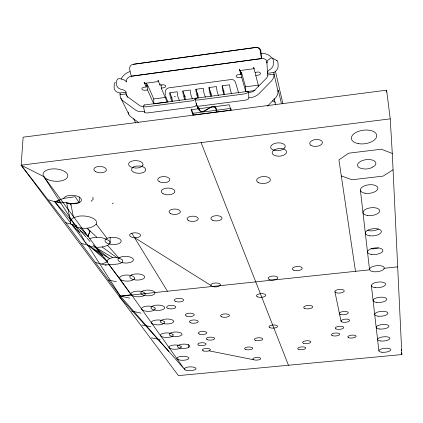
<?xml version="1.0" encoding="UTF-8"?>
<svg xmlns="http://www.w3.org/2000/svg" width="423" height="423" viewBox="0 0 423 423"><rect width="100%" height="100%" fill="white"/><g stroke="black" fill="none" stroke-linecap="round" stroke-linejoin="round"><path stroke-width="0.63" d="M161.258 84.975L161.269 88.084L167.185 102.08L153.766 103.847L153.771 98.956L147.569 84.949L146.347 85.113M267.479 106.125L275.146 98.279A11.342 9.301 -15.9 0 0 277.9 93.06L278.054 90.897A6.245 0.476 83.1 0 1 278.598 91.442L281.078 102.149A6.123 0.46 83.1 0 1 281.295 103.207M153.766 103.847L147.542 89.919L147.569 84.949M147.542 89.919L145.1 90.247A2.538 1.502 2.3 0 1 141.991 89.105A2.538 1.502 2.3 0 1 143.778 87.312L146.231 86.985L146.252 83.246M196.293 98.358A6.25 1.005 82.2 0 0 195.77 98.448L195.32 99.548L195.569 99.754A4.267 1.153 -10.1 0 0 198.942 99.907L243.246 94.086A4.293 1.169 -9.4 0 0 247.793 92.304L247.968 91.58A6.292 0.672 82.7 0 1 248.676 92.515L250.702 92.251A5.319 4.341 -16.9 0 0 254.345 90.474L266.622 78.006A5.298 4.304 -16 0 0 267.748 74.971L267.643 73.306A5.399 3.289 -4.3 0 1 269.15 70.118L270.81 68.917A4.336 2.379 -64.1 0 0 273.448 63.365L273.221 59.907A4.33 2.369 -64 0 0 270.149 58.554L268.499 59.77A5.372 3.321 -4.4 0 0 267.008 62.985A5.351 4.315 -15.9 0 0 261.514 58.57L131.357 76.24A5.25 4.167 -23.7 0 0 126.281 81.988A5.314 3.157 3.5 0 0 122.855 79.498L120.613 78.831A4.267 3.104 38.6 0 0 116.685 81.094L116.611 84.521A4.272 3.12 38.6 0 0 120.412 89.1L122.67 89.755A5.346 3.12 3.3 0 1 126.117 92.219L126.086 93.874A5.203 4.156 -24.1 0 0 127.291 96.544L139.622 105.57A5.24 4.219 -23.7 0 0 143.217 106.374M144.661 111.439L143.18 111.63A11.527 9.285 -23.7 0 1 135.265 109.848L123.172 100.954A11.442 9.147 -24.1 0 1 120.053 94.683L120.084 93.028L117.927 92.404A4.251 3.114 38.5 0 1 114.141 87.852L114.221 84.436A4.246 3.098 38.5 0 1 115.405 82.358M81.221 243.442L87.35 245.012L88.872 246.017C95.032 247.741 101.689 247.846 107.68 245.372L110.065 243.199L110.197 237.314M48.825 199.894L54.757 201.729L66.617 202.564L67.675 203.722L75.368 203.759L79.196 202.707L79.424 196.896M168.782 351.444L119.17 296.333L131.653 295.011L184.513 369.311L120.407 296.126L65.766 222.667L21.15 165.171L23.133 137.184L386.601 90.178L390.228 118.863L392.285 153.449L401.85 354.569L178.416 375.613L21.15 165.171L390.228 118.863M248.676 92.515L248.777 98.511A4.278 1.19 -9.3 0 1 244.251 100.314L200.074 106.078A4.256 1.174 -10.1 0 1 196.706 105.914L195.32 99.548M86.065 242.479L85.811 243.23L87.26 244.367L87.35 245.012L88.095 245.171M88.09 236.489L89.951 230.974M88.005 236.547L89.888 231.016M91.019 201.295L93.118 199.397L92.886 197.16M112.37 203.823L113.311 203.008M76.727 225.48L71.164 224.179L70.646 223.577L70.34 220.346L73.549 217.591L79.445 216.084A13.309 6.202 2.8 0 1 92.452 217.998A13.309 6.202 2.8 0 1 96.233 224.127L107.061 238.355A8.159 3.627 1.5 0 1 117.472 237.996A8.159 3.627 1.5 0 1 120.544 242.516A8.159 3.627 1.5 0 1 111.196 244.441L107.484 243.489L105.242 241.861L105.078 239.978L107.061 238.355M96.233 224.127C90.485 229.906 81.422 228.711 74.326 226.411L71.725 224.259L85.811 243.23L80.592 233.924M267.643 73.306L273.924 72.465L275.521 71.318A4.315 2.39 -64 0 0 278.149 65.792L277.916 62.345A4.309 2.379 -63.9 0 0 276.288 60.404M70.34 220.346L66.617 202.564L70.773 203.712L79.196 202.707A8.978 4.288 3.3 0 0 76.383 195.881A8.978 4.288 3.3 0 0 63.646 198.387L60.753 199.471L56.217 201.935L60.891 203.151L79.973 232.962M393.078 169.797L383.18 176.095L352.089 179.764L341.308 175.942M89.782 238.635C96.211 236.055 104.317 237.255 109.917 241.327L110.065 243.199M101.663 264.111L107.654 261.721L107.505 259.997C111.545 256.518 118.509 256.793 122.612 260.066L122.702 261.784L120.772 263.259L117.351 264.095L105.227 264.972L95.381 262.477M70.588 222.926L54.757 201.729L60.753 199.471L103.159 256.777L107.654 261.721L89.401 246.064M131.833 233.258L131.141 233.496A5.483 2.475 0.9 0 0 133.721 237.652L136.544 237.673A5.483 2.475 0.9 0 0 140.351 234.67A5.483 2.475 0.9 0 0 133.594 232.872L131.833 233.258L167.445 291.225L369.776 269.811M63.646 198.387L75.178 196.69L79.196 202.707M131.331 76.182L261.514 58.57L260.901 51.077A4.288 4.161 88.8 0 0 256.222 47.387L134.366 64.122A4.225 4.019 68.3 0 0 133.356 64.407M145.02 83.342L158.858 81.48A6.25 1.216 81.4 0 1 158.382 81.084L157.985 80.322L160.021 85.134L162.49 84.806A2.538 1.512 1.4 0 1 165.567 85.948A2.538 1.512 1.4 0 1 163.722 87.757L161.269 88.084M239.973 70.572L254.175 68.658M240.206 72.513L241.454 72.344L245.562 86.821L245.805 91.738L254.979 90.533M240.65 70.546L240.824 74.305L238.302 74.644A2.554 1.549 -2.5 0 0 236.23 76.494A2.554 1.549 -2.5 0 0 239.185 77.679L241.692 77.34L245.805 91.738M120.084 93.028L126.117 92.219M255.598 72.333L255.772 75.463L258.289 75.125A2.559 1.56 -3.5 0 0 260.425 73.258A2.559 1.56 -3.5 0 0 257.501 72.069L254.974 72.412L253.668 67.437L253.911 68.23A6.329 0.613 82.6 0 0 253.985 68.404M120.053 94.683L126.086 93.874L127.772 97.348M267.748 74.971L274.03 74.136L278.054 91.458M172.071 101.541L170.813 98.506A4.156 0.772 81.8 0 1 169.813 92.764L177.216 91.78A4.161 0.74 81.8 0 0 178.205 97.533L179.426 100.574M184.999 99.839L183.804 96.793A4.167 0.719 81.9 0 1 182.831 91.035L190.26 90.046A4.172 0.687 82 0 0 191.222 95.815L192.38 98.871M197.975 98.131L196.843 95.069A4.172 0.661 82.1 0 1 195.897 89.301L203.352 88.307A4.177 0.629 82.2 0 0 204.288 94.091L205.377 97.158M210.992 96.418L209.93 93.346A4.177 0.608 82.2 0 1 209.004 87.556L216.491 86.562A4.182 0.576 82.3 0 0 217.401 92.357L218.427 95.439M224.058 94.699L223.058 91.611A4.188 0.55 82.4 0 1 222.165 85.811L229.673 84.812A4.193 0.518 82.5 0 0 230.556 90.622L231.518 93.721M153.771 98.956L165.879 97.353M245.562 86.821L258.633 85.092M174.197 96.804L175.423 96.64M144.259 104.994L195.627 98.236M196.045 98.184L248.137 91.326M248.946 97.808L250.976 97.544A11.701 9.549 -16.9 0 0 259.013 93.626L271.085 81.353A11.659 9.465 -16 0 0 274.03 74.136L273.924 72.465M215.64 108.203A2.935 1.692 -1.2 0 0 213.594 106.934A2.935 1.692 -1.2 0 0 210.649 107.426L204.832 110.979A3.352 1.93 -0.7 0 1 201.496 111.529A3.352 1.93 -0.7 0 1 199.127 110.096L198.001 107.088L198.043 108.843L191.043 109.753L193.084 115.024L216.407 112.005L215.603 107.04M197.34 105.803L198.456 108.79L229.303 104.777L231.011 110.117L216.819 111.952L216.761 110.207L216.053 108.151A3.358 1.935 -1.2 0 0 213.113 106.644M191.46 109.171L193.047 113.279L216.349 110.26M216.761 110.207L230.937 108.367M87.942 245.451L120.407 296.126L131.236 294.736L133.139 296.005A7.191 2.85 0.2 0 0 143.26 296.01L145.11 294.741L145.105 293.266L143.233 291.981L139.981 291.236A7.191 2.85 0.2 0 0 133.023 291.97A7.191 2.85 0.2 0 0 131.236 294.736L103.572 257.084M131.653 295.011L167.445 291.225M384.121 268.293L397.525 266.876M105.227 264.972L106.295 265.01M160.164 339.521L151.445 337.85M150.926 326.746L141.842 324.943M209.041 350.831L255.392 360.095A3.96 1.322 -2.8 0 0 260.758 358.651A3.96 1.322 -2.8 0 0 255.518 357.599A3.96 1.322 -2.8 0 0 253.737 359.762M120.407 296.126L129.708 298.12M141.086 313.136L131.527 311.074M116.383 281.76L108.399 279.978M88.671 245.303L89.824 245.562M65.766 222.667L71.164 224.179M392.285 153.449L381.345 149.213L348.668 153.189L338.923 159.894L355.468 271.249M21.15 165.171L43.828 176.597L60.753 199.471M272.227 58.083L276.917 60.521M112.867 257.644L95.297 247.265L93.108 244.859M102.414 255.783L90.744 247.101L109.409 258.501L97.406 248.978M134.498 237.599L210.929 285.467C213.435 287.592 217.612 287.291 220.224 285.483A4.827 1.962 -1.8 0 0 215.979 282.987A4.827 1.962 -1.8 0 0 210.929 285.467M54.757 201.729L80.349 230.704L88.127 236.309M102.154 247.027L116.933 257.665M138.337 122.358L131.141 117.023A11.135 8.994 -24.2 0 1 128.248 112.64L128.169 112.106M87.159 228.256L96.83 237.208M80.365 228.113L86.012 233.554M72.486 225.448L79.857 233.004M90.041 241.491L87.038 238.17M80.349 230.704L86.202 237.234M107.68 245.372L118.889 258.152M369.522 269.509L370.68 270.905A7.434 3.035 -6.1 0 0 383.439 269.557L384.306 267.944A7.434 3.035 -6.1 0 0 376.618 265.681A7.434 3.035 -6.1 0 0 369.522 269.509L360.385 190.117M95.297 247.265L99.5 252.478M109.012 264.698L119.91 278.879L131.236 294.736M70.001 203.532L71.143 205.15M87.529 228.341L89.819 231.577M60.891 203.151L43.828 176.597M120.825 98.189L128.841 114.305M133.684 118.842L134.8 121.1A6.007 1.364 81.6 0 1 135.471 122.94M146.231 86.985L144.095 82.194L144.513 82.95A6.239 1.301 81.2 0 0 145.332 83.151M167.957 102.144L165.53 96.021M169.813 92.764L172.066 98.231M172.737 101.171L172.24 99.976A2.067 0.381 81.8 0 1 171.749 97.126M201.078 142.593L288.465 365.25M185.628 99.505L185.147 98.273A2.067 0.354 82 0 1 184.666 95.418L185.142 96.65M239.677 70.144L239.413 69.356L240.824 74.305M182.831 91.035L184.967 96.529M196.7 105.264L198.043 108.843M198.863 108.24L199.54 110.043A2.935 1.687 -0.7 0 0 201.607 111.297A2.935 1.687 -0.7 0 0 204.531 110.815L210.347 107.262A3.358 1.935 -1.2 0 1 211.336 106.839M198.551 97.803L198.096 96.566A2.073 0.328 82.1 0 1 197.626 93.705M195.897 89.301L198.144 95.429M211.521 96.095L211.093 94.858A2.078 0.301 82.3 0 1 210.638 91.987M209.004 87.556L211.336 94.334M222.165 85.811L223.952 91.379M224.534 94.382L224.132 93.139A2.078 0.275 82.4 0 1 223.688 90.263M238.63 92.912L235.458 82.268C234.839 80.513 232.962 79.228 231.085 79.535L168.978 87.82C165.504 88.137 164.737 92.394 165.393 95.186M255.772 75.463L258.739 86.784M261.499 58.511L261.514 58.57A12.627 1.105 82.7 0 1 260.346 51.209A4.315 4.188 88.7 0 0 255.629 47.492L133.012 64.338A4.256 4.04 68.2 0 0 129.665 69.081A12.41 2.712 80.9 0 0 131.357 76.24M274.051 98.522L275.114 102.921A6.118 0.497 83.1 0 1 275.495 104.835M275.41 71.112L282.876 103.704M143.429 106.326L144.714 112.412M334.921 291.727L341.001 321.163M70.773 203.712L73.301 216.396M401.247 349.424L401.395 350.715M401.623 352.639L401.85 354.569M371.378 285.615L378.886 350.847M266.876 62.424L267.516 72.751M386.601 90.178L386.707 92.156M241.454 72.344L241.692 77.34M230.963 108.954L231.011 110.117M199.085 108.357L199.127 110.096M198.429 107.616L198.456 108.79M196.446 103.349L196.478 104.666L195.59 106.062A4.251 1.174 -10.2 0 1 191.719 107.167L148.166 112.851A4.235 1.153 -10.9 0 1 144.756 112.1M193.047 113.279L193.084 115.024M188.568 344.592L188.605 347.22M160.021 83.886L160.021 85.134M378.257 247.926A7.35 3.162 -6.4 0 1 370.997 248.713M378.421 229.055A7.646 3.421 -6.5 0 1 367.772 230.498M272.412 100.875A6.89 5.695 -15.8 0 1 275.315 102.313M261.213 53.488A12.685 10.226 -16 0 1 271.434 57.465M196.066 98.707A6.25 1.01 82.2 0 0 195.357 98.501L194.448 99.902A4.262 1.147 -10.2 0 1 190.567 101.007L146.892 106.739A4.246 1.132 -10.9 0 1 143.476 106.014L143.894 105.269A6.208 1.327 81.6 0 1 144.476 105.073M121.174 78.995A12.447 9.888 -23.7 0 1 129.956 71.582M240.137 70.392A6.319 0.709 82.4 0 1 239.762 70.318M151.117 307.087L151.101 308.462L152.872 309.647L155.944 310.323A6.921 2.66 -0.4 0 0 164.045 308.859A6.921 2.66 -0.4 0 0 161.808 305.565A6.921 2.66 -0.4 0 0 152.936 305.887L151.117 307.087M154.844 292.235L154.813 293.715A7.196 2.861 0 0 1 146.025 295.714L142.815 294.984L140.944 293.71L140.922 292.224L142.778 290.934A7.196 2.861 0 0 1 149.763 290.194A7.196 2.861 0 0 1 154.844 292.235M155.114 308.044L155.088 309.414L153.279 310.598A6.921 2.649 -0.1 0 1 141.721 309.409A6.921 2.649 -0.1 0 1 150.234 306.167L153.343 306.855L155.114 308.044M160.587 320.893L160.544 322.178L162.221 323.278L165.171 323.902A6.673 2.475 -0.7 0 0 173.007 322.527A6.673 2.475 -0.7 0 0 170.924 319.46A6.673 2.475 -0.7 0 0 162.369 319.772L160.587 320.893M164.42 321.781L164.362 323.056L162.596 324.161A6.673 2.464 -0.5 0 1 151.482 323.072A6.673 2.464 -0.5 0 1 159.762 320.037L162.739 320.676L164.42 321.781M169.412 333.758L169.343 334.958L170.94 335.978L173.768 336.56A6.44 2.311 -0.9 0 0 181.361 335.265A6.44 2.311 -0.9 0 0 179.415 332.404A6.44 2.311 -0.9 0 0 171.151 332.705L169.412 333.758M173.092 334.582L173.007 335.772L171.278 336.808A6.435 2.305 -0.8 0 1 160.581 335.809A6.435 2.305 -0.8 0 1 168.634 332.959L171.495 333.551L173.092 334.582M177.655 345.771L177.56 346.892L179.082 347.849L181.805 348.388A6.223 2.163 -1.2 0 0 189.166 347.161A6.223 2.163 -1.2 0 0 187.347 344.486A6.223 2.163 -1.2 0 0 179.357 344.787L177.655 345.771M181.192 346.537L181.081 347.653L179.389 348.626A6.223 2.157 -1 0 1 169.078 347.706A6.223 2.157 -1 0 1 176.92 345.025L179.669 345.575L181.192 346.537M133.515 166.948L131.696 168.576A7.154 3.675 1.5 0 0 140.536 173.192A7.154 3.675 1.5 0 0 143.677 167.101L140.447 166.091L136.724 166.033L133.515 166.948M142.826 165.467C139.865 168.819 134.641 168.491 130.813 166.948A7.228 3.749 1.6 0 1 129.877 162.12A7.228 3.749 1.6 0 1 138.85 161.015A7.228 3.749 1.6 0 1 142.826 165.467M119.952 257.332L118.012 258.828L118.117 260.563L120.227 262.059L123.754 262.926A7.81 3.342 0.9 0 0 132.753 261.139A7.81 3.342 0.9 0 0 129.93 256.983A7.81 3.342 0.9 0 0 119.952 257.332M274.924 149.509L272.661 151.223A7.239 3.844 -4.1 0 0 280.333 156.092A7.239 3.844 -4.1 0 0 285.107 149.689L282.125 148.621L278.392 148.552L274.924 149.509M284.69 147.965C281.417 151.09 276.182 151.408 272.206 149.509A7.313 3.923 -4.1 0 1 272.539 144.428A7.313 3.923 -4.1 0 1 281.861 143.275A7.313 3.923 -4.1 0 1 284.69 147.965M372.779 166.979C368.777 169.66 363.341 169.528 359.032 167.614A9.248 4.69 -7.3 0 1 360.459 161.433A9.248 4.69 -7.3 0 1 372.298 160.021A9.248 4.69 -7.3 0 1 374.868 165.721L372.779 166.979M131.817 274.802L129.919 276.187L129.983 277.789L131.965 279.169L135.328 279.963A7.487 3.088 0.4 0 0 144.005 278.297A7.487 3.088 0.4 0 0 141.398 274.464A7.487 3.088 0.4 0 0 131.817 274.802M134.345 278.91L132.457 280.275A7.487 3.072 0.7 0 1 119.889 278.847A7.487 3.072 0.7 0 1 128.915 275.114L132.32 275.928L134.303 277.319L134.345 278.91M47.344 179.315A12.42 6.176 4.3 0 0 67.606 176.936A12.42 6.176 4.3 0 0 51.342 169.015A12.42 6.176 4.3 0 0 47.344 179.315M358.165 143.593A12.764 6.805 -7.6 0 0 376.74 135.482A12.764 6.805 -7.6 0 0 357.287 131.817A12.764 6.805 -7.6 0 0 358.165 143.593M163.114 193.739A6.821 3.379 0.2 0 0 174.604 192.407A6.821 3.379 0.2 0 0 166.477 188.14A6.821 3.379 0.2 0 0 163.114 193.739M258.104 182.419A6.884 3.479 -3.3 0 0 269.89 181.049A6.884 3.479 -3.3 0 0 262.53 176.624A6.884 3.479 -3.3 0 0 258.104 182.419M186.464 316.087A4.51 1.703 -1.2 0 0 194.088 315.32A4.51 1.703 -1.2 0 0 188.827 313.237A4.51 1.703 -1.2 0 0 186.464 316.087M340.166 314.278A4.452 1.65 -4.9 0 0 347.833 313.522A4.452 1.65 -4.9 0 0 343.55 311.455A4.452 1.65 -4.9 0 0 340.166 314.278M269.155 279.45A4.875 2.004 -3.3 0 0 277.504 278.577A4.875 2.004 -3.3 0 0 272.343 276.082A4.875 2.004 -3.3 0 0 269.155 279.45M212.224 220.119A5.589 2.633 -1.6 0 0 221.731 219.051A5.589 2.633 -1.6 0 0 215.402 215.741A5.589 2.633 -1.6 0 0 212.224 220.119M188.536 220.616A5.605 2.633 -0.8 0 0 198.027 219.542A5.605 2.633 -0.8 0 0 191.508 216.238A5.605 2.633 -0.8 0 0 188.536 220.616M198.852 345.231A4.161 1.454 -1.6 0 0 205.906 344.544A4.161 1.454 -1.6 0 0 201.11 342.783A4.161 1.454 -1.6 0 0 198.852 345.231M199.27 334.064A4.288 1.544 -1.6 0 0 206.546 333.35A4.288 1.544 -1.6 0 0 201.602 331.468A4.288 1.544 -1.6 0 0 199.27 334.064M207.238 339.717A4.219 1.496 -1.7 0 0 214.398 339.019A4.219 1.496 -1.7 0 0 209.581 337.2A4.219 1.496 -1.7 0 0 207.238 339.717M167.894 308.383A4.616 1.777 -0.7 0 0 175.667 307.59A4.616 1.777 -0.7 0 0 170.178 305.411A4.616 1.777 -0.7 0 0 167.894 308.383M304.549 308.383A4.526 1.718 -4.1 0 0 312.333 307.606A4.526 1.718 -4.1 0 0 307.754 305.464A4.526 1.718 -4.1 0 0 304.549 308.383M221.599 316.811A4.473 1.687 -2 0 0 229.208 316.05A4.473 1.687 -2 0 0 224.19 313.982A4.473 1.687 -2 0 0 221.599 316.811M257.427 296.803A4.679 1.845 -3 0 0 265.438 295.984A4.679 1.845 -3 0 0 260.404 293.694A4.679 1.845 -3 0 0 257.427 296.803M95.852 171.817A6.292 3.204 2.9 0 0 106.258 170.564A6.292 3.204 2.9 0 0 98.268 166.488A6.292 3.204 2.9 0 0 95.852 171.817M310.884 145.311A6.408 3.437 -5.6 0 0 321.903 143.984A6.408 3.437 -5.6 0 0 315.505 139.558A6.408 3.437 -5.6 0 0 310.884 145.311M159.386 181.753A6.086 3.083 0.4 0 0 169.623 180.542A6.086 3.083 0.4 0 0 162.337 176.645A6.086 3.083 0.4 0 0 159.386 181.753M335.709 292.557A4.701 1.845 -5 0 0 343.809 291.733A4.701 1.845 -5 0 0 339.257 289.417A4.701 1.845 -5 0 0 335.709 292.557M348.483 337.649A4.177 1.454 -4.9 0 0 355.685 336.957A4.177 1.454 -4.9 0 0 351.709 335.153A4.177 1.454 -4.9 0 0 348.483 337.649M332.129 335.576A4.204 1.475 -4.5 0 0 339.368 334.879A4.204 1.475 -4.5 0 0 335.27 333.049A4.204 1.475 -4.5 0 0 332.129 335.576M203.262 350.863A4.093 1.406 -1.7 0 0 210.205 350.196A4.093 1.406 -1.7 0 0 205.509 348.489A4.093 1.406 -1.7 0 0 203.262 350.863M175.519 301.435A4.685 1.835 -0.8 0 0 183.429 300.626A4.685 1.835 -0.8 0 0 177.898 298.368A4.685 1.835 -0.8 0 0 175.519 301.435M335.957 328.935A4.283 1.528 -4.7 0 0 343.333 328.216A4.283 1.528 -4.7 0 0 339.183 326.313A4.283 1.528 -4.7 0 0 335.957 328.935M341.726 321.871A4.362 1.586 -4.9 0 0 349.239 321.136A4.362 1.586 -4.9 0 0 345.052 319.159A4.362 1.586 -4.9 0 0 341.726 321.871M298.49 349.287A4.056 1.385 -3.7 0 0 305.464 348.621A4.056 1.385 -3.7 0 0 301.319 346.923A4.056 1.385 -3.7 0 0 298.49 349.287M190.54 322.775A4.426 1.644 -1.3 0 0 198.038 322.03A4.426 1.644 -1.3 0 0 192.888 320.021A4.426 1.644 -1.3 0 0 190.54 322.775M303.413 343.227A4.124 1.428 -3.9 0 0 310.508 342.545A4.124 1.428 -3.9 0 0 306.321 340.785A4.124 1.428 -3.9 0 0 303.413 343.227M170.543 213.61A5.705 2.718 -0.2 0 0 180.161 212.51A5.705 2.718 -0.2 0 0 173.404 209.099A5.705 2.718 -0.2 0 0 170.543 213.61M185.882 370.13A5.832 1.898 -1.4 0 0 195.743 369.216A5.832 1.898 -1.4 0 0 188.949 366.931A5.832 1.898 -1.4 0 0 185.882 370.13M178.48 359.74A6.017 2.02 -1.2 0 0 188.647 358.778A6.017 2.02 -1.2 0 0 181.578 356.335A6.017 2.02 -1.2 0 0 178.48 359.74M380.816 341.023A6.218 2.12 -5.5 0 0 389.953 338.315A6.218 2.12 -5.5 0 0 380.526 337.358A6.218 2.12 -5.5 0 0 380.816 341.023M382.017 352.264A6.017 1.988 -5.4 0 0 390.868 349.71A6.017 1.988 -5.4 0 0 381.742 348.827A6.017 1.988 -5.4 0 0 382.017 352.264M379.542 329.031A6.424 2.268 -5.6 0 0 388.98 326.149A6.424 2.268 -5.6 0 0 379.225 325.113A6.424 2.268 -5.6 0 0 379.542 329.031M378.173 316.198A6.652 2.432 -5.7 0 0 387.933 313.131A6.652 2.432 -5.7 0 0 377.834 312A6.652 2.432 -5.7 0 0 378.173 316.198M376.703 302.434A6.895 2.612 -5.8 0 0 386.812 299.161A6.895 2.612 -5.8 0 0 376.343 297.929A6.895 2.612 -5.8 0 0 376.703 302.434M375.127 287.645A7.154 2.808 -6 0 0 385.607 284.14A7.154 2.808 -6 0 0 374.736 282.791A7.154 2.808 -6 0 0 375.127 287.645M371.59 254.472A7.736 3.289 -6.3 0 0 382.905 250.421A7.736 3.289 -6.3 0 0 371.135 248.793A7.736 3.289 -6.3 0 0 371.59 254.472M369.596 235.785A8.069 3.574 -6.5 0 0 381.377 231.407A8.069 3.574 -6.5 0 0 369.099 229.615A8.069 3.574 -6.5 0 0 369.596 235.785M367.423 215.45A8.423 3.897 -6.7 0 0 379.717 210.707A8.423 3.897 -6.7 0 0 366.884 208.719A8.423 3.897 -6.7 0 0 367.423 215.45M365.054 193.237A8.82 4.267 -7 0 0 377.903 188.076A8.82 4.267 -7 0 0 364.462 185.866A8.82 4.267 -7 0 0 365.054 193.237M245.514 349.43A4.082 1.406 -2.6 0 0 252.489 348.764A4.082 1.406 -2.6 0 0 248.031 347.056A4.082 1.406 -2.6 0 0 245.514 349.43M293.292 270.054A4.97 2.078 -4 0 0 301.832 269.155A4.97 2.078 -4 0 0 296.729 266.548A4.97 2.078 -4 0 0 293.292 270.054M269.879 327.693A4.32 1.57 -3.2 0 0 277.276 326.968A4.32 1.57 -3.2 0 0 272.703 325.033A4.32 1.57 -3.2 0 0 269.879 327.693M255.323 340.314A4.182 1.475 -2.8 0 0 262.471 339.621A4.182 1.475 -2.8 0 0 257.961 337.818A4.182 1.475 -2.8 0 0 255.323 340.314"/></g></svg>
